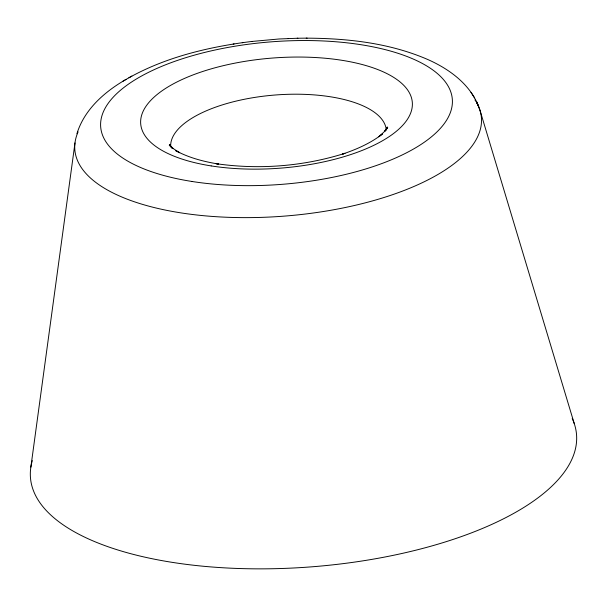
<?xml version="1.0" encoding="UTF-8"?>
<svg xmlns="http://www.w3.org/2000/svg" width="607" height="607" viewBox="0 0 607 607"><rect width="100%" height="100%" fill="white"/><g stroke="black" fill="none" stroke-linecap="round" stroke-linejoin="round"><path stroke-width="0.91" d="M30.858 467.124L74.987 142.933M76.922 133.745C84.32 109.465 104.654 91.665 126.036 79.426M385.566 130.778L387.38 127L384.557 131.529L387.698 127.652L383.723 132.265L378.707 136.757L382.372 134.056C370.528 143.298 356.582 149.345 342.447 154.14L344.988 153.298C303.515 166.379 258.984 169.914 215.955 163.647L218.566 164.08C203.762 161.599 188.959 157.85 175.696 150.635L179.718 152.721L173.989 149.087L169.262 145.179L172.965 148.503L169.383 144.489L171.766 147.926M128.904 77.787C163.92 58.234 203.489 48.241 242.959 42.604M122.955 81.194L131.856 76.087M251.473 41.496L279.106 38.977L297.885 38.233M233.179 44.076L234.067 43.947M242.284 42.695L251.928 41.428M306.239 38.158C347.674 38.309 390.035 43.006 428.33 59.752C449.559 69.281 470.379 84.403 478.771 106.976M297.24 38.249L307.096 38.142M288.188 38.522L288.613 38.514M470.986 92.302L474.545 97.871M169.77 144.504L171.834 147.926M478.149 105.58L476.586 101.688L479.917 110.102L574.237 423.542M572.219 418.496A273.878 110.96 -4.5 0 1 311.725 566.824A273.878 110.96 -4.5 0 1 32.308 460.607M476.791 102.924A203.922 82.613 -4.5 0 1 281.602 216.32A203.922 82.613 -4.5 0 1 78.083 131.901M474.978 99.958A203.922 82.613 -4.5 0 1 475.858 101.339M170.673 146.757A108.145 43.818 -4.5 0 1 275.161 95.011A108.145 43.818 -4.5 0 1 386.295 129.852M191.949 181.47A176.364 71.451 -4.5 0 0 452.367 99.95A176.364 71.451 -4.5 0 0 185.188 57.87A176.364 71.451 -4.5 0 0 191.949 181.47M211.183 165.916A136.241 55.199 -4.5 0 0 412.35 102.94A136.241 55.199 -4.5 0 0 205.963 70.435A136.241 55.199 -4.5 0 0 211.183 165.916"/></g></svg>
